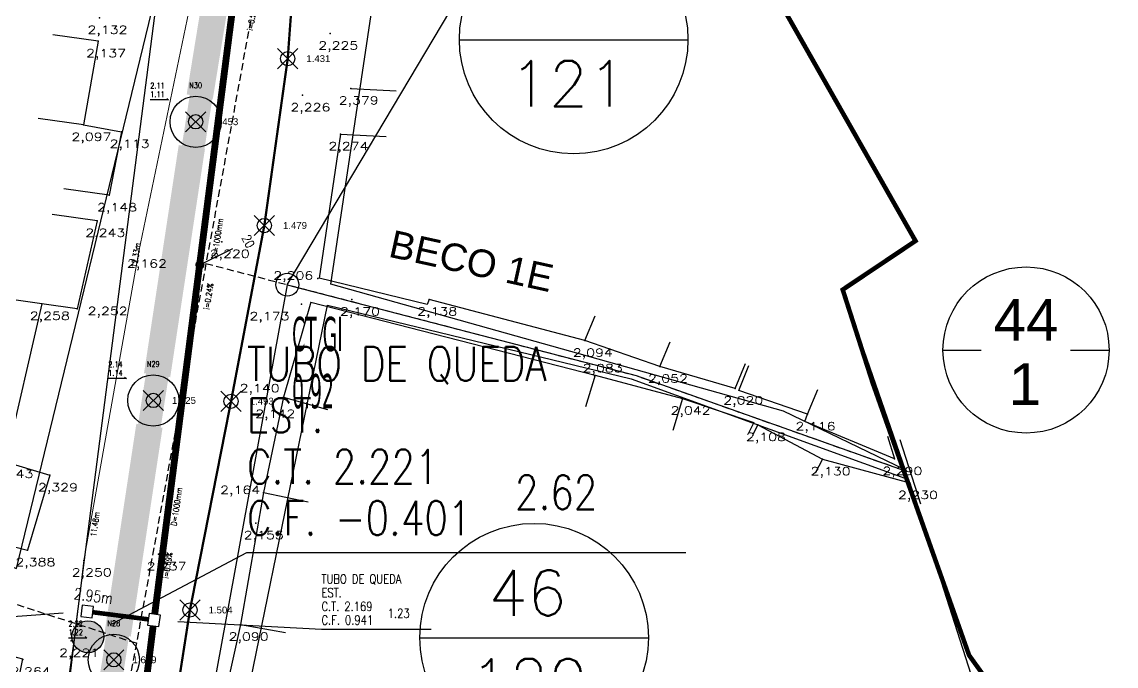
# Model space of a CAD drawing. Extents: x -160 to 364724, y -100 to 7353297.
# Drawn here: x 359276.63 to 359324.5, y 7352747.41 to 7352775.59 of the extents above; entities that cross this region are included whole.
import ezdxf
from ezdxf.enums import TextEntityAlignment as Align

# ---------------------------------------------------------------- set-up
doc = ezdxf.new("R2010")
doc.units = 0
doc.header["$LTSCALE"] = 5
for name, pattern in [('CENTER2', [1.125, 0.75, -0.125, 0.125, -0.125]), ('CONTINUO', [0]), ('DASHDOT2', [12.7, 6.35, -3.175, 0, -3.175]), ('HIDDEN2', [0.1875, 0.125, -0.0625])]:
    doc.linetypes.add(name, pattern=pattern)
for name, color, linetype in [('0-quadras', 6, 'Continuous'), ('COTAS', 1, 'Continuous'), ('Formato', 7, 'Continuous'), ('LIN - ADUTORA', 2, 'Continuous'), ('LIN - REDE EXISTENTE SECUNDÁRIA', 2, 'Continuous'), ('LT-COTAS', 7, 'CONTINUO'), ('ortofoto', 7, 'Continuous'), ('P_Eixo', 1, 'CENTER2'), ('PONTOS-AGUA_U', 7, 'Continuous'), ('PONTOS-CAIXAS', 7, 'Continuous'), ('PONTOS-CAIXAS_U', 1, 'Continuous'), ('PS_IND_COMPRIMENTO', 7, 'Continuous'), ('PS_IND_DIAMETRO', 7, 'Continuous'), ('PS_IND_INCLINACAO', 7, 'Continuous'), ('PS_PONTOS_IDENTIFICACAO_LIN', 7, 'Continuous'), ('PS_PONTOS_IDENTIFICACAO_TXT', 7, 'Continuous'), ('QUADRAS', 6, 'Continuous'), ('T-MARGEM', 7, 'Continuous'), ('TEXTO', 7, 'Continuous'), ('TUBO_DE_CONCRETO', 2, 'Continuous'), ('TUBO_PVC', 1, 'Continuous'), ('V-NODE', 1, 'Continuous'), ('V-NODE-TEXT', 11, 'Continuous'), ('ZZ-Carimbo Texto', 7, 'Continuous')]:
    doc.layers.add(name, color=color, linetype=linetype)
for name, color, linetype, lineweight in [('LIN - AF', 142, 'Continuous', 5), ('LT-ALINHAMENTO-PREDIAL', 4, 'DASHDOT2', 25), ('LT-BORDA', 1, 'Continuous', 9)]:
    doc.layers.add(name, color=color, linetype=linetype, lineweight=lineweight)
doc.styles.add('1_0250 R200', font='verdana.ttf', dxfattribs={"width": 0.4, "height": 0.4})
doc.styles.add('CARIMBO', font='arial.ttf', dxfattribs={"height": 2})
doc.styles.add('REG120', font='arial.ttf', dxfattribs={"height": 3})
doc.styles.add('ROMANS', font='ROMANS.shx', dxfattribs={"height": 2})
doc.styles.add('SABESP', font='ROMANS.shx', dxfattribs={"height": 2})
doc.styles.add('simplex', font='simplex.shx', dxfattribs={"width": 0.8})
doc.styles.get("Standard").update_dxf_attribs({"font": 'arial.ttf'})
picture_1 = doc.add_image_def('image1.tif', size_in_pixel=(14710, 13573))

# ---------------------------------------------------------------- blocks, each defined once
blk = doc.blocks.new('*U151')
at = {"color": 0, "linetype": 'ByBlock', "lineweight": -2, "transparency": 16777216}
for p, q in [((-0.707, -0.707), (0.707, 0.707)), ((-0.707, 0.707), (0.707, -0.707))]:
    blk.add_line(p, q, dxfattribs=at)
blk.add_circle((0, 0), 0.5, dxfattribs=at)
blk = doc.blocks.new('A$C16bf6896')
at = {"layer": 'V-NODE', "xscale": 0.625, "yscale": 0.625, "zscale": 0.625}
for p in [(-0.496, -55.241, 0.347), (-4.523, -58.002, 0.369), (-1.519, -62.542, 0.395), (-6.377, -70.194, 0.441), (-2.975, -70.229, 0.409), (-4.773, -79.362, 0.42), (-8.102, -81.54, 0.575)]:
    blk.add_blockref('*U151', p, dxfattribs=at)
at = {"layer": 'V-NODE-TEXT', "char_height": 0.3, "attachment_point": 4}
for s, insert in [('1.431', (0.321, -55.241, 0.347)), ('1.453', (-3.706, -58.002, 0.369)), ('1.479', (-0.702, -62.542, 0.395)), ('1.525', (-5.56, -70.194, 0.441)), ('1.493', (-2.158, -70.229, 0.409)), ('1.504', (-3.956, -79.362, 0.42)), ('1.659', (-7.285, -81.54, 0.575))]:
    blk.add_mtext(s, dxfattribs=dict(at, insert=insert))
blk = doc.blocks.new('*U283')
at = {"layer": 'T-MARGEM'}
blk.add_line((0, 0), (0, 0.2), dxfattribs=at)
at = {"layer": 'T-MARGEM', "const_width": 0.025, "flags": 128}
blk.add_lwpolyline([(-0.0125, 0, 1), (0.0125, 0, 1)], format="xyb", close=True, dxfattribs=at)
blk = doc.blocks.new('*U328', base_point=(359268.95, 7352735.476))
at = {"linetype": 'Continuous'}
blk.add_lwpolyline([(359268.7, 7352735.226), (359269.2, 7352735.226), (359269.2, 7352735.726), (359268.7, 7352735.726)], close=True, dxfattribs=at)
blk = doc.blocks.new('*U331', base_point=(359253.582, 7352727.572))
at = {"linetype": 'Continuous'}
blk.add_lwpolyline([(359253.332, 7352727.322), (359253.832, 7352727.322), (359253.832, 7352727.822), (359253.332, 7352727.822)], close=True, dxfattribs=at)
blk = doc.blocks.new('SIMB_PONTO')
at = {"color": 0}
blk.add_point((0, 0), dxfattribs=at)
for tag in ['COTA', 'PONTO', 'DESC']:
    blk.add_attdef(tag, (0, 0), '', height=1)
blk = doc.blocks.new('*U698', base_point=(550.6981, 290.3575))
blk.add_circle((550.6981, 290.3575), 0.14)
blk = doc.blocks.new('*U699', base_point=(550.6981, 290.3575))
blk.add_circle((550.6981, 290.3575), 0.14)
blk = doc.blocks.new('*U700', base_point=(550.6981, 290.3575))
blk.add_circle((550.6981, 290.3575), 0.14)
blk = doc.blocks.new('*U900', base_point=(550.6981, 290.3575))
blk.add_circle((550.6981, 290.3575), 0.14)
blk = doc.blocks.new('*U915', base_point=(9709.6062, 9361.7173))
at = {"const_width": 0.14, "flags": 128}
blk.add_lwpolyline([(9709.5362, 9361.7173, 1), (9709.6762, 9361.7173, 1)], format="xyb", close=True, dxfattribs=at)
blk.add_circle((9709.6062, 9361.7173), 0.14)

msp = doc.modelspace()

# ---------------------------------------------------------------- linework, layer by layer
at = {"layer": '0-quadras', "color": 6, "linetype": 'ByBlock', "const_width": 0.2, "flags": 128}
msp.add_lwpolyline([(359327.908, 7352728.973), (359326.182, 7352733.12), (359323.429, 7352740.423), (359318.068, 7352747.885), (359313.858, 7352759.777), (359312.54, 7352763.876), (359315.725, 7352766.008), (359308.877, 7352778.057), (359305.802, 7352783.327), (359308.475, 7352785.156), (359304.847, 7352792.857), (359303.676, 7352793.223), (359301.589, 7352799.261), (359306.092, 7352800.981), (359299.01, 7352819.415), (359307.422, 7352817.809), (359309.783, 7352815.403), (359316.16, 7352804.75), (359336.19, 7352765.63), (359350.038, 7352739.359)], dxfattribs=at)
at = {"layer": '0-quadras', "color": 5, "lineweight": 30, "ltscale": 0.3}
msp.add_lwpolyline([(359218.141, 7352776.721), (359222.784, 7352773.286), (359227.859, 7352779.323), (359235.693, 7352773.332), (359237.225, 7352775.978), (359255.21, 7352762.456), (359264.218, 7352758.975), (359263.614, 7352756.701), (359276.4, 7352751.68), (359282.795, 7352778.061)], dxfattribs=at)
at = {"layer": 'COTAS', "ltscale": 4}
for p, q in [((359295.77, 7352774.808), (359305.77, 7352774.808)), ((359294.038, 7352748.646), (359304.038, 7352748.646))]:
    msp.add_line(p, q, dxfattribs=at)
at = {"layer": 'COTAS'}
for centre in [(359300.77, 7352774.816), (359299.038, 7352748.653)]:
    msp.add_circle(centre, 5, dxfattribs=at)
at = {"layer": 'LIN - ADUTORA', "const_width": 1}
msp.add_lwpolyline([(359273.849, 7352525.805), (359273.754, 7352541.797), (359273.686, 7352555.56), (359273.743, 7352569.511), (359273.685, 7352582.571), (359273.752, 7352589.143), (359273.627, 7352596.582), (359273.554, 7352609.884), (359273.678, 7352626.758), (359273.945, 7352640.358), (359273.982, 7352653.361), (359274.45, 7352666.276), (359275.111, 7352677.876), (359275.839, 7352692.418), (359277.395, 7352723.77), (359278.621, 7352734.972), (359280.655, 7352747.683), (359282.38, 7352759.029), (359286.168, 7352783.089)], dxfattribs=at)
at = {"layer": 'LIN - AF', "const_width": 0.1, "flags": 128}
msp.add_lwpolyline([(359272.615, 7352609.888), (359272.47, 7352626.553), (359271.033, 7352655.364), (359271.081, 7352659.262), (359274.33, 7352660.368), (359276.233, 7352661.153), (359278.737, 7352662.15), (359278.608, 7352664.413), (359278.694, 7352670.056), (359279.126, 7352695.121), (359279.704, 7352705.878), (359280.809, 7352721.846), (359281.968, 7352734.952), (359282.574, 7352740.817), (359283.984, 7352749.861), (359285.782, 7352758.994), (359287.238, 7352766.681), (359288.261, 7352773.982), (359289.175, 7352786.45)], dxfattribs=at)
at = {"layer": 'LIN - REDE EXISTENTE SECUNDÁRIA'}
for p, q in [((359288.243, 7352764.094), (359305.657, 7352793.382)), ((359278.981, 7352749.008), (359284.175, 7352789.232)), ((359288.243, 7352764.094), (359283.04, 7352735.774)), ((359278.981, 7352749.008), (359273.913, 7352713.867, 2.195))]:
    msp.add_line(p, q, dxfattribs=at)
at = {"layer": 'LIN - REDE EXISTENTE SECUNDÁRIA', "elevation": 2.002}
msp.add_lwpolyline([(359288.243, 7352764.094), (359303.499, 7352760.118), (359315.267, 7352755.952)], dxfattribs=at)
at = {"layer": 'LIN - REDE EXISTENTE SECUNDÁRIA'}
msp.add_circle((359288.243, 7352764.094, 2.002), 0.5, dxfattribs=at)
at = {"layer": 'LT-ALINHAMENTO-PREDIAL', "color": 8, "flags": 128}
for points, elevation in [([(359299.862, 7352819.209), (359296.682, 7352819.118), (359295.145, 7352818.496), (359293.521, 7352816.712), (359292.82, 7352814.099), (359292.839, 7352811.885), (359292.295, 7352811.884), (359292.185, 7352804.935), (359291.75, 7352804.907), (359291.686, 7352797.466), (359292.145, 7352789.057), (359291.85, 7352783.393), (359291.318, 7352778.598), (359291.015, 7352772.682)], 1.568), ([(359279.964, 7352774.746), (359277.984, 7352775.025)], 2.137), ([(359279.964, 7352774.746), (359279.329, 7352771.089), (359280.996, 7352770.787), (359280.443, 7352768.005)], 2.137), ([(359291.015, 7352772.682), (359293.012, 7352772.58)], 1.568), ([(359279.329, 7352771.089), (359277.349, 7352771.368)], 2.097), ([(359290.57, 7352770.681), (359289.637, 7352764.381)], 1.568), ([(359290.57, 7352770.681), (359292.567, 7352770.579)], 1.568), ([(359280.443, 7352768.005), (359278.463, 7352768.284)], 2.137), ([(359226.082, 7352761.231), (359228.943, 7352767.87), (359233.684, 7352765.697), (359238.234, 7352763.698), (359239.068, 7352765.108), (359240.05, 7352766.886), (359248.087, 7352760.436), (359251.079, 7352759.595), (359254.371, 7352758.181), (359254.156, 7352757.597), (359257.345, 7352756.553), (359256.952, 7352755.243), (359262.772, 7352753.35), (359266.963, 7352750.943), (359269.794, 7352750.225), (359269.609, 7352749.56), (359269.942, 7352749.446), (359276.661, 7352747.733)], 2.007), ([(359279.93, 7352766.892), (359277.95, 7352767.171)], 2.243), ([(359279.93, 7352766.892), (359279.056, 7352763.039), (359277.502, 7352763.258), (359275.909, 7352756.345), (359277.861, 7352755.755), (359276.873, 7352752.482)], 2.243), ([(359307.84, 7352759.56), (359304.545, 7352760.516), (359301.257, 7352761.646), (359294.448, 7352763.45), (359294.359, 7352763.228), (359289.637, 7352764.381)], 2.29), ([(359277.502, 7352763.258), (359275.522, 7352763.537)], 2.243), ([(359289.268, 7352763.328), (359288.076, 7352759.17), (359287.204, 7352755.009), (359286.2, 7352749.226), (359284.347, 7352740.974), (359288.672, 7352740.087)], 1.568), ([(359289.268, 7352763.328), (359301.713, 7352760.143), (359305.534, 7352759.12), (359308.65, 7352758.07)], 2.231), ([(359301.257, 7352761.646), (359301.704, 7352762.728)], 2.094), ([(359304.545, 7352760.516), (359304.992, 7352761.598)], 2.052), ([(359307.84, 7352759.56), (359308.287, 7352760.642)], 2.02), ([(359307.99, 7352759.47), (359308.437, 7352760.552)], 2.05), ([(359301.713, 7352760.143), (359301.292, 7352758.744)], 2.045), ([(359314.8, 7352756.47), (359310.884, 7352758.115), (359310.998, 7352758.425), (359307.99, 7352759.47)], 2.29), ([(359310.998, 7352758.425), (359311.445, 7352759.507)], 2.116), ([(359288.076, 7352759.17), (359290.003, 7352758.635)], 1.568), ([(359305.534, 7352759.12), (359305.113, 7352757.721)], 2.042), ([(359305.534, 7352759.12), (359305.113, 7352757.721)], 2.042), ([(359308.65, 7352758.07), (359308.424, 7352757.599)], 2.23), ([(359308.832, 7352757.961), (359308.608, 7352757.541)], 2.108), ([(359308.832, 7352757.961), (359311.66, 7352756.46), (359315.48, 7352755.42)], 2.231), ([(359314.499, 7352757.473), (359314.8, 7352756.47)], 2.29), ([(359264.148, 7352757.276), (359274.994, 7352752.954), (359276.873, 7352752.482)], 1.958), ([(359315.955, 7352754.489), (359315.051, 7352757.305)], 2.238), ([(359311.66, 7352756.46), (359311.331, 7352755.844)], 2.13), ([(359287.204, 7352755.009), (359289.161, 7352754.599)], 1.568), ([(359315.48, 7352755.42), (359315.781, 7352754.417)], 2.23), ([(359286.2, 7352749.226), (359288.171, 7352748.884)], 1.568), ([(359276.661, 7352747.733), (359275.745, 7352743.056), (359277.546, 7352742.602), (359276.027, 7352737.529), (359274.23, 7352731.031), (359272.802, 7352717.601)], 2.264)]:
    msp.add_lwpolyline(points, dxfattribs=dict(at, elevation=elevation))
at = {"layer": 'LT-BORDA', "elevation": 1.964, "flags": 128}
msp.add_lwpolyline([(359285.357, 7352807.105), (359285.32, 7352800.475), (359285.02, 7352790.382), (359284.671, 7352779.556), (359281.754, 7352765.541), (359279.337, 7352752.034), (359277.007, 7352732.22), (359275.462, 7352722.544), (359274.896, 7352703.772), (359274.009, 7352691.625), (359274.002, 7352679.063), (359273.852, 7352678.144), (359272.259, 7352651.048), (359273.578, 7352624.485), (359274.354, 7352599.621), (359274.277, 7352581.926), (359273.89, 7352568.26), (359274.32, 7352510.876)], dxfattribs=at)
at = {"layer": 'P_Eixo', "color": 1, "linetype": 'HIDDEN2', "ltscale": 0.5, "flags": 128}
msp.add_lwpolyline([(359281.639, 7352748.405), (359269.847, 7352752.211), (359247.496, 7352764.366), (359227.534, 7352778.084), (359221.58, 7352771.471), (359216.178, 7352775.218), (359207.086, 7352764.298)], dxfattribs=at)
at = {"layer": 'PS_PONTOS_IDENTIFICACAO_LIN', "linetype": 'Continuous'}
for points in [[(359282.973, 7352772.236), (359283.047, 7352772.176), (359282.247, 7352772.176)], [(359281.125, 7352760.052), (359281.209, 7352759.984), (359280.409, 7352759.984)], [(359280.58, 7352749.258), (359286.474, 7352752.382), (359305.674, 7352752.382)], [(359278.431, 7352749.721), (359274.834, 7352749.458), (359270.034, 7352749.458)], [(359283.458, 7352749.365), (359289.736, 7352749.02), (359294.536, 7352749.02)], [(359279.394, 7352748.698), (359279.468, 7352748.638), (359278.668, 7352748.638)]]:
    msp.add_lwpolyline(points, dxfattribs=at)
at = {"layer": 'QUADRAS', "ltscale": 4}
msp.add_line((359316.927, 7352761.232), (359324.193, 7352761.232), dxfattribs=at)
at = {"layer": 'QUADRAS'}
msp.add_circle((359320.56, 7352761.236), 3.633, dxfattribs=at)
at = {"layer": 'TUBO_DE_CONCRETO', "const_width": 1.16}
for points in [[(359284.414, 7352772.326), (359285.988, 7352781.984)], [(359282.548, 7352760.135), (359284.066, 7352770.115)], [(359280.823, 7352748.789), (359282.212, 7352757.923)]]:
    msp.add_lwpolyline(points, dxfattribs=at)
at = {"layer": 'TUBO_PVC'}
for points, const_width in [([(359287.014, 7352785.234), (359282.441, 7352749.671)], 0.3), ([(359279.731, 7352749.766), (359282.161, 7352749.454)], 0.2), ([(359280.757, 7352736.321), (359282.377, 7352749.175)], 0.3)]:
    msp.add_lwpolyline(points, dxfattribs=dict(at, const_width=const_width))

# ---------------------------------------------------------------- block references
at = {"layer": 'LT-COTAS'}
ref = msp.add_blockref('SIMB_PONTO', (359280.027, 7352775.769, 2.132), dxfattribs=at)
ref.add_attrib('COTA', '2,132', dxfattribs={"layer": '0', "color": 8, "height": 0.35, "style": 'simplex', "width": 1.3125, "flags": 8}).set_placement((359279.502, 7352775.069), (359281.252, 7352775.069), align=Align.FIT)
ref = msp.add_blockref('SIMB_PONTO', (359290.121, 7352775.081, 2.225), dxfattribs=at)
ref.add_attrib('COTA', '2,225', dxfattribs={"layer": '0', "color": 8, "height": 0.35, "style": 'simplex', "width": 1.25, "flags": 8}).set_placement((359289.596, 7352774.381), (359291.346, 7352774.381), align=Align.FIT)
for p in [(359290.121, 7352775.081, 2.225), (359279.964, 7352774.746, 2.137), (359288.901, 7352772.379, 2.226), (359288.901, 7352772.379, 2.226), (359291.015, 7352772.682, 2.379), (359279.329, 7352771.089, 2.097), (359280.996, 7352770.787, 2.113), (359290.57, 7352770.681, 2.274), (359280.443, 7352768.005, 2.148), (359279.93, 7352766.892, 2.243), (359281.754, 7352765.541, 2.162), (359285.372, 7352765.973, 2.22), (359289.581, 7352764.361, 2.206), (359277.502, 7352763.258, 2.258), (359288.862, 7352763.244, 2.173), (359291.07, 7352763.447, 2.17), (359291.07, 7352763.447, 2.17), (359279.056, 7352763.039, 2.252), (359301.257, 7352761.646, 2.094), (359301.257, 7352761.646, 2.094), (359304.545, 7352760.516, 2.052), (359304.545, 7352760.516, 2.052), (359301.689, 7352760.109, 2.083), (359301.689, 7352760.109, 2.083), (359307.84, 7352759.56, 2.02), (359307.84, 7352759.56, 2.02), (359287.368, 7352758.973, 2.142), (359288.076, 7352759.17, 2.14), (359305.534, 7352759.12, 2.042), (359305.534, 7352759.12, 2.042), (359310.998, 7352758.425, 2.116), (359310.998, 7352758.425, 2.116), (359308.832, 7352757.961, 2.108), (359308.832, 7352757.961, 2.108), (359311.66, 7352756.46, 2.13), (359311.66, 7352756.46, 2.13), (359314.8, 7352756.47, 2.29), (359314.8, 7352756.47, 2.29), (359277.861, 7352755.755, 2.329), (359287.204, 7352755.009, 2.164), (359315.48, 7352755.42, 2.23), (359315.48, 7352755.42, 2.23), (359286.863, 7352753.666, 2.153), (359276.873, 7352752.482, 2.388), (359276.873, 7352752.482, 2.388), (359282.612, 7352752.302, 2.237), (359279.337, 7352752.034, 2.25), (359286.2, 7352749.226, 2.09), (359278.787, 7352748.519, 2.221), (359278.787, 7352748.519, 2.221), (359276.67, 7352747.699, 2.264)]:
    msp.add_blockref('SIMB_PONTO', p, dxfattribs=at)
ref = msp.add_blockref('SIMB_PONTO', (359279.964, 7352774.746, 2.137), dxfattribs=at)
ref.add_attrib('COTA', '2,137', dxfattribs={"layer": '0', "color": 8, "height": 0.35, "style": 'simplex', "width": 1.3125, "flags": 8}).set_placement((359279.439, 7352774.046), (359281.189, 7352774.046), align=Align.FIT)
ref = msp.add_blockref('SIMB_PONTO', (359288.901, 7352772.379, 2.226), dxfattribs=at)
ref.add_attrib('COTA', '2,226', dxfattribs={"layer": '0', "color": 8, "height": 0.35, "style": 'simplex', "width": 1.26506, "flags": 8}).set_placement((359288.376, 7352771.679), (359290.126, 7352771.679), align=Align.FIT)
ref = msp.add_blockref('SIMB_PONTO', (359288.901, 7352772.379, 2.226), dxfattribs=at)
ref.add_attrib('COTA', '2,226', dxfattribs={"layer": '0', "color": 8, "height": 0.35, "style": 'simplex', "width": 1.26506, "flags": 8}).set_placement((359288.376, 7352771.679), (359290.126, 7352771.679), align=Align.FIT)
at = {"layer": 'LT-COTAS', "color": 3}
ref = msp.add_blockref('SIMB_PONTO', (359288.901, 7352772.379, 2.226), dxfattribs=at)
ref.add_attrib('COTA', '2,226', dxfattribs={"layer": '0', "color": 8, "height": 0.35, "style": 'simplex', "width": 1.26506, "flags": 8}).set_placement((359288.376, 7352771.679), (359290.126, 7352771.679), align=Align.FIT)
msp.add_blockref('SIMB_PONTO', (359288.901, 7352772.379, 2.226), dxfattribs=at)
at = {"layer": 'LT-COTAS'}
ref = msp.add_blockref('SIMB_PONTO', (359291.015, 7352772.682, 2.379), dxfattribs=at)
ref.add_attrib('COTA', '2,379', dxfattribs={"layer": '0', "color": 8, "height": 0.35, "style": 'simplex', "width": 1.26506, "flags": 8}).set_placement((359290.49, 7352771.982), (359292.24, 7352771.982), align=Align.FIT)
ref = msp.add_blockref('SIMB_PONTO', (359279.329, 7352771.089, 2.097), dxfattribs=at)
ref.add_attrib('COTA', '2,097', dxfattribs={"layer": '0', "color": 8, "height": 0.35, "style": 'simplex', "width": 1.25, "flags": 8}).set_placement((359278.804, 7352770.389), (359280.554, 7352770.389), align=Align.FIT)
ref = msp.add_blockref('SIMB_PONTO', (359280.996, 7352770.787, 2.113), dxfattribs=at)
ref.add_attrib('COTA', '2,113', dxfattribs={"layer": '0', "color": 8, "height": 0.35, "style": 'simplex', "width": 1.381579, "flags": 8}).set_placement((359280.471, 7352770.087), (359282.221, 7352770.087), align=Align.FIT)
ref = msp.add_blockref('SIMB_PONTO', (359290.57, 7352770.681, 2.274), dxfattribs=at)
ref.add_attrib('COTA', '2,274', dxfattribs={"layer": '0', "color": 8, "height": 0.35, "style": 'simplex', "width": 1.235294, "flags": 8}).set_placement((359290.045, 7352769.981), (359291.795, 7352769.981), align=Align.FIT)
ref = msp.add_blockref('SIMB_PONTO', (359280.443, 7352768.005, 2.148), dxfattribs=at)
ref.add_attrib('COTA', '2,148', dxfattribs={"layer": '0', "color": 8, "height": 0.35, "style": 'simplex', "width": 1.3125, "flags": 8}).set_placement((359279.918, 7352767.305), (359281.668, 7352767.305), align=Align.FIT)
ref = msp.add_blockref('SIMB_PONTO', (359279.93, 7352766.892, 2.243), dxfattribs=at)
ref.add_attrib('COTA', '2,243', dxfattribs={"layer": '0', "color": 8, "height": 0.35, "style": 'simplex', "width": 1.25, "flags": 8}).set_placement((359279.405, 7352766.192), (359281.155, 7352766.192), align=Align.FIT)
ref = msp.add_blockref('SIMB_PONTO', (359281.754, 7352765.541, 2.162), dxfattribs=at)
ref.add_attrib('COTA', '2,162', dxfattribs={"layer": '0', "color": 8, "height": 0.35, "style": 'simplex', "width": 1.3125, "flags": 8}).set_placement((359281.229, 7352764.841), (359282.979, 7352764.841), align=Align.FIT)
ref = msp.add_blockref('SIMB_PONTO', (359285.372, 7352765.973, 2.22), dxfattribs=at)
ref.add_attrib('COTA', '2,220', dxfattribs={"layer": '0', "color": 8, "height": 0.35, "style": 'simplex', "width": 1.25, "flags": 8}).set_placement((359284.847, 7352765.273), (359286.597, 7352765.273), align=Align.FIT)
ref = msp.add_blockref('SIMB_PONTO', (359289.581, 7352764.361, 2.206), dxfattribs=at)
ref.add_attrib('COTA', '2,206', dxfattribs={"layer": '0', "color": 8, "height": 0.35, "style": 'simplex', "width": 1.26506, "flags": 8}).set_placement((359287.628, 7352764.322), (359289.378, 7352764.322), align=Align.FIT)
ref = msp.add_blockref('SIMB_PONTO', (359277.502, 7352763.258, 2.258), dxfattribs=at)
ref.add_attrib('COTA', '2,258', dxfattribs={"layer": '0', "color": 8, "height": 0.35, "style": 'simplex', "width": 1.25, "flags": 8}).set_placement((359276.977, 7352762.558), (359278.727, 7352762.558), align=Align.FIT)
ref = msp.add_blockref('SIMB_PONTO', (359279.056, 7352763.039, 2.252), dxfattribs=at)
ref.add_attrib('COTA', '2,252', dxfattribs={"layer": '0', "color": 8, "height": 0.35, "style": 'simplex', "width": 1.25, "flags": 8}).set_placement((359279.508, 7352762.769, 1.964), (359281.258, 7352762.769, 1.964), align=Align.FIT)
ref = msp.add_blockref('SIMB_PONTO', (359288.862, 7352763.244, 2.173), dxfattribs=at)
ref.add_attrib('COTA', '2,173', dxfattribs={"layer": '0', "color": 8, "height": 0.35, "style": 'simplex', "width": 1.3125, "flags": 8}).set_placement((359286.587, 7352762.544), (359288.337, 7352762.544), align=Align.FIT)
ref = msp.add_blockref('SIMB_PONTO', (359301.257, 7352761.646, 2.094), dxfattribs=at)
ref.add_attrib('COTA', '2,094', dxfattribs={"layer": '0', "color": 8, "height": 0.35, "style": 'simplex', "width": 1.235294, "flags": 8}).set_placement((359300.732, 7352760.946), (359302.482, 7352760.946), align=Align.FIT)
ref = msp.add_blockref('SIMB_PONTO', (359301.257, 7352761.646, 2.094), dxfattribs=at)
ref.add_attrib('COTA', '2,094', dxfattribs={"layer": '0', "color": 8, "height": 0.35, "style": 'simplex', "width": 1.235294, "flags": 8}).set_placement((359300.732, 7352760.946), (359302.482, 7352760.946), align=Align.FIT)
ref = msp.add_blockref('SIMB_PONTO', (359301.689, 7352760.109, 2.083), dxfattribs=at)
ref.add_attrib('COTA', '2,083', dxfattribs={"layer": '0', "color": 8, "height": 0.35, "style": 'simplex', "width": 1.25, "flags": 8}).set_placement((359301.164, 7352760.272), (359302.914, 7352760.272), align=Align.FIT)
ref = msp.add_blockref('SIMB_PONTO', (359301.689, 7352760.109, 2.083), dxfattribs=at)
ref.add_attrib('COTA', '2,083', dxfattribs={"layer": '0', "color": 8, "height": 0.35, "style": 'simplex', "width": 1.25, "flags": 8}).set_placement((359301.164, 7352760.272), (359302.914, 7352760.272), align=Align.FIT)
ref = msp.add_blockref('SIMB_PONTO', (359304.545, 7352760.516, 2.052), dxfattribs=at)
ref.add_attrib('COTA', '2,052', dxfattribs={"layer": '0', "color": 8, "height": 0.35, "style": 'simplex', "width": 1.25, "flags": 8}).set_placement((359304.02, 7352759.816), (359305.77, 7352759.816), align=Align.FIT)
ref = msp.add_blockref('SIMB_PONTO', (359304.545, 7352760.516, 2.052), dxfattribs=at)
ref.add_attrib('COTA', '2,052', dxfattribs={"layer": '0', "color": 8, "height": 0.35, "style": 'simplex', "width": 1.25, "flags": 8}).set_placement((359304.02, 7352759.816), (359305.77, 7352759.816), align=Align.FIT)
ref = msp.add_blockref('SIMB_PONTO', (359288.076, 7352759.17, 2.14), dxfattribs=at)
ref.add_attrib('COTA', '2,140', dxfattribs={"layer": '0', "color": 8, "height": 0.35, "style": 'simplex', "width": 1.3125, "flags": 8}).set_placement((359286.158, 7352759.39), (359287.908, 7352759.39), align=Align.FIT)
ref = msp.add_blockref('SIMB_PONTO', (359307.84, 7352759.56, 2.02), dxfattribs=at)
ref.add_attrib('COTA', '2,020', dxfattribs={"layer": '0', "color": 8, "height": 0.35, "style": 'simplex', "width": 1.25, "flags": 8}).set_placement((359307.315, 7352758.86), (359309.065, 7352758.86), align=Align.FIT)
ref = msp.add_blockref('SIMB_PONTO', (359307.84, 7352759.56, 2.02), dxfattribs=at)
ref.add_attrib('COTA', '2,020', dxfattribs={"layer": '0', "color": 8, "height": 0.35, "style": 'simplex', "width": 1.25, "flags": 8}).set_placement((359307.315, 7352758.86), (359309.065, 7352758.86), align=Align.FIT)
ref = msp.add_blockref('SIMB_PONTO', (359287.368, 7352758.973, 2.142), dxfattribs=at)
ref.add_attrib('COTA', '2,142', dxfattribs={"layer": '0', "color": 8, "height": 0.35, "style": 'simplex', "width": 1.3125, "flags": 8}).set_placement((359286.843, 7352758.273), (359288.593, 7352758.273), align=Align.FIT)
ref = msp.add_blockref('SIMB_PONTO', (359305.534, 7352759.12, 2.042), dxfattribs=at)
ref.add_attrib('COTA', '2,042', dxfattribs={"layer": '0', "color": 8, "height": 0.35, "style": 'simplex', "width": 1.25, "flags": 8}).set_placement((359305.009, 7352758.42), (359306.759, 7352758.42), align=Align.FIT)
ref = msp.add_blockref('SIMB_PONTO', (359305.534, 7352759.12, 2.042), dxfattribs=at)
ref.add_attrib('COTA', '2,042', dxfattribs={"layer": '0', "color": 8, "height": 0.35, "style": 'simplex', "width": 1.25, "flags": 8}).set_placement((359305.009, 7352758.42), (359306.759, 7352758.42), align=Align.FIT)
ref = msp.add_blockref('SIMB_PONTO', (359310.998, 7352758.425, 2.116), dxfattribs=at)
ref.add_attrib('COTA', '2,116', dxfattribs={"layer": '0', "color": 8, "height": 0.35, "style": 'simplex', "width": 1.4, "flags": 8}).set_placement((359310.473, 7352757.725), (359312.223, 7352757.725), align=Align.FIT)
ref = msp.add_blockref('SIMB_PONTO', (359310.998, 7352758.425, 2.116), dxfattribs=at)
ref.add_attrib('COTA', '2,116', dxfattribs={"layer": '0', "color": 8, "height": 0.35, "style": 'simplex', "width": 1.4, "flags": 8}).set_placement((359310.473, 7352757.725), (359312.223, 7352757.725), align=Align.FIT)
ref = msp.add_blockref('SIMB_PONTO', (359308.832, 7352757.961, 2.108), dxfattribs=at)
ref.add_attrib('COTA', '2,108', dxfattribs={"layer": '0', "color": 8, "height": 0.35, "style": 'simplex', "width": 1.3125, "flags": 8}).set_placement((359308.307, 7352757.261), (359310.057, 7352757.261), align=Align.FIT)
ref = msp.add_blockref('SIMB_PONTO', (359308.832, 7352757.961, 2.108), dxfattribs=at)
ref.add_attrib('COTA', '2,108', dxfattribs={"layer": '0', "color": 8, "height": 0.35, "style": 'simplex', "width": 1.3125, "flags": 8}).set_placement((359308.307, 7352757.261), (359310.057, 7352757.261), align=Align.FIT)
ref = msp.add_blockref('SIMB_PONTO', (359311.66, 7352756.46, 2.13), dxfattribs=at)
ref.add_attrib('COTA', '2,130', dxfattribs={"layer": '0', "color": 8, "height": 0.35, "style": 'simplex', "width": 1.3125, "flags": 8}).set_placement((359311.135, 7352755.76), (359312.885, 7352755.76), align=Align.FIT)
ref = msp.add_blockref('SIMB_PONTO', (359311.66, 7352756.46, 2.13), dxfattribs=at)
ref.add_attrib('COTA', '2,130', dxfattribs={"layer": '0', "color": 8, "height": 0.35, "style": 'simplex', "width": 1.3125, "flags": 8}).set_placement((359311.135, 7352755.76), (359312.885, 7352755.76), align=Align.FIT)
ref = msp.add_blockref('SIMB_PONTO', (359314.8, 7352756.47, 2.29), dxfattribs=at)
ref.add_attrib('COTA', '2,290', dxfattribs={"layer": '0', "color": 8, "height": 0.35, "style": 'simplex', "width": 1.25, "flags": 8}).set_placement((359314.275, 7352755.77), (359316.025, 7352755.77), align=Align.FIT)
ref = msp.add_blockref('SIMB_PONTO', (359314.8, 7352756.47, 2.29), dxfattribs=at)
ref.add_attrib('COTA', '2,290', dxfattribs={"layer": '0', "color": 8, "height": 0.35, "style": 'simplex', "width": 1.25, "flags": 8}).set_placement((359314.275, 7352755.77), (359316.025, 7352755.77), align=Align.FIT)
ref = msp.add_blockref('SIMB_PONTO', (359275.909, 7352756.345, 2.443), dxfattribs=at)
ref.add_attrib('COTA', '2,443', dxfattribs={"layer": '0', "color": 8, "height": 0.35, "style": 'simplex', "width": 1.25, "flags": 8}).set_placement((359275.384, 7352755.645), (359277.134, 7352755.645), align=Align.FIT)
ref = msp.add_blockref('SIMB_PONTO', (359277.861, 7352755.755, 2.329), dxfattribs=at)
ref.add_attrib('COTA', '2,329', dxfattribs={"layer": '0', "color": 8, "height": 0.35, "style": 'simplex', "width": 1.26506, "flags": 8}).set_placement((359277.336, 7352755.055), (359279.086, 7352755.055), align=Align.FIT)
ref = msp.add_blockref('SIMB_PONTO', (359287.204, 7352755.009, 2.164), dxfattribs=at)
ref.add_attrib('COTA', '2,164', dxfattribs={"layer": '0', "color": 8, "height": 0.35, "style": 'simplex', "width": 1.296296, "flags": 8}).set_placement((359285.305, 7352754.94), (359287.055, 7352754.94), align=Align.FIT)
ref = msp.add_blockref('SIMB_PONTO', (359315.48, 7352755.42, 2.23), dxfattribs=at)
ref.add_attrib('COTA', '2,230', dxfattribs={"layer": '0', "color": 8, "height": 0.35, "style": 'simplex', "width": 1.25, "flags": 8}).set_placement((359314.955, 7352754.72), (359316.705, 7352754.72), align=Align.FIT)
ref = msp.add_blockref('SIMB_PONTO', (359315.48, 7352755.42, 2.23), dxfattribs=at)
ref.add_attrib('COTA', '2,230', dxfattribs={"layer": '0', "color": 8, "height": 0.35, "style": 'simplex', "width": 1.25, "flags": 8}).set_placement((359314.955, 7352754.72), (359316.705, 7352754.72), align=Align.FIT)
ref = msp.add_blockref('SIMB_PONTO', (359286.863, 7352753.666, 2.153), dxfattribs=at)
ref.add_attrib('COTA', '2,153', dxfattribs={"layer": '0', "color": 8, "height": 0.35, "style": 'simplex', "width": 1.3125, "flags": 8}).set_placement((359286.338, 7352752.966), (359288.088, 7352752.966), align=Align.FIT)
ref = msp.add_blockref('SIMB_PONTO', (359276.873, 7352752.482, 2.388), dxfattribs=at)
ref.add_attrib('COTA', '2,388', dxfattribs={"layer": '0', "color": 8, "height": 0.35, "style": 'simplex', "width": 1.25, "flags": 8}).set_placement((359276.348, 7352751.782), (359278.098, 7352751.782), align=Align.FIT)
ref = msp.add_blockref('SIMB_PONTO', (359276.873, 7352752.482, 2.388), dxfattribs=at)
ref.add_attrib('COTA', '2,388', dxfattribs={"layer": '0', "color": 8, "height": 0.35, "style": 'simplex', "width": 1.25, "flags": 8}).set_placement((359276.348, 7352751.782), (359278.098, 7352751.782), align=Align.FIT)
ref = msp.add_blockref('SIMB_PONTO', (359282.612, 7352752.302, 2.237), dxfattribs=at)
ref.add_attrib('COTA', '2,237', dxfattribs={"layer": '0', "color": 8, "height": 0.35, "style": 'simplex', "width": 1.25, "flags": 8}).set_placement((359282.087, 7352751.602), (359283.837, 7352751.602), align=Align.FIT)
ref = msp.add_blockref('SIMB_PONTO', (359279.337, 7352752.034, 2.25), dxfattribs=at)
ref.add_attrib('COTA', '2,250', dxfattribs={"layer": '0', "color": 8, "height": 0.35, "style": 'simplex', "width": 1.25, "flags": 8}).set_placement((359278.812, 7352751.334), (359280.562, 7352751.334), align=Align.FIT)
ref = msp.add_blockref('SIMB_PONTO', (359286.2, 7352749.226, 2.09), dxfattribs=at)
ref.add_attrib('COTA', '2,090', dxfattribs={"layer": '0', "color": 8, "height": 0.35, "style": 'simplex', "width": 1.25, "flags": 8}).set_placement((359285.675, 7352748.526), (359287.425, 7352748.526), align=Align.FIT)
ref = msp.add_blockref('SIMB_PONTO', (359278.787, 7352748.519, 2.221), dxfattribs=at)
ref.add_attrib('COTA', '2,221', dxfattribs={"layer": '0', "color": 8, "height": 0.35, "style": 'simplex', "width": 1.4, "flags": 8}).set_placement((359278.262, 7352747.819), (359280.012, 7352747.819), align=Align.FIT)
ref = msp.add_blockref('SIMB_PONTO', (359278.787, 7352748.519, 2.221), dxfattribs=at)
ref.add_attrib('COTA', '2,221', dxfattribs={"layer": '0', "color": 8, "height": 0.35, "style": 'simplex', "width": 1.4, "flags": 8}).set_placement((359278.262, 7352747.819), (359280.012, 7352747.819), align=Align.FIT)
ref = msp.add_blockref('SIMB_PONTO', (359276.67, 7352747.699, 2.264), dxfattribs=at)
ref.add_attrib('COTA', '2,264', dxfattribs={"layer": '0', "color": 8, "height": 0.35, "style": 'simplex', "width": 1.235294, "flags": 8}).set_placement((359276.145, 7352746.999), (359277.895, 7352746.999), align=Align.FIT)
at = {"layer": 'PONTOS-AGUA_U'}
for name, p, xscale, yscale, zscale in [('*U700', (359284.234, 7352771.221), 8, 8, 8), ('*U699', (359282.38, 7352759.029), 8, 8, 8), ('*U900', (359279.52, 7352748.696), 5, 5, 5), ('*U698', (359280.655, 7352747.683), 8, 8, 8)]:
    msp.add_blockref(name, p, dxfattribs=dict(at, xscale=xscale, yscale=yscale, zscale=zscale))
at = {"layer": 'PONTOS-CAIXAS'}
for name, p, rotation in [('*U328', (359279.483, 7352749.798), 353.0031147929969), ('*U331', (359282.409, 7352749.423), 172.6892302949187)]:
    msp.add_blockref(name, p, dxfattribs=dict(at, rotation=rotation))
at = {"layer": 'PONTOS-CAIXAS_U', "xscale": 7.999999999999999, "yscale": 7.999999999999999, "zscale": 7.999999999999999, "rotation": 296.3702818064322}
msp.add_blockref('*U283', (359284.421, 7352764.965), dxfattribs=at)
at = {"layer": 'PONTOS-CAIXAS_U', "xscale": 5, "yscale": 5, "zscale": 5}
msp.add_blockref('*U915', (359279.52, 7352748.696), dxfattribs=at)
at = {"layer": 'V-NODE-TEXT'}
msp.add_blockref('A$C16bf6896', (359288.757, 7352829.223, 1.084), dxfattribs=at)

# ---------------------------------------------------------------- texts
at = {"layer": 'LIN - REDE EXISTENTE SECUNDÁRIA', "insert": (359288.451, 7352762.689, -1.315), "char_height": 1.5, "width": 2.69755, "attachment_point": 1, "style": '1_0250 R200'}
msp.add_mtext('CT GI^J0.92', dxfattribs=at)
at = {"layer": 'PS_IND_COMPRIMENTO', "style": 'ROMANS', "width": 0.8}
for s, height, rotation, p in [('12.33m', 0.25, 81.3534, (359281.621, 7352765.381)), ('11.48m', 0.25, 81.3552, (359279.832, 7352753.612)), ('2.95m', 0.5, 352.6892, (359279.762, 7352750.477))]:
    msp.add_text(s, height=height, rotation=rotation, dxfattribs=at).set_placement(p, align=Align.MIDDLE_CENTER)
at = {"layer": 'PS_IND_DIAMETRO', "style": 'ROMANS', "width": 0.8}
for rotation, p in [(81.3534, (359285.188, 7352766.154)), (81.3552, (359283.399, 7352754.385))]:
    msp.add_text('D=1000mm', height=0.25, rotation=rotation, dxfattribs=at).set_placement(p, align=Align.MIDDLE_CENTER)
at = {"layer": 'PS_IND_INCLINACAO', "style": 'ROMANS', "width": 0.8}
for s, rotation, p in [('i=0.2%', 80.7445, (359286.691, 7352775.696)), ('i=0.24%', 81.3534, (359284.797, 7352763.583)), ('i=0.69%', 81.3552, (359283.008, 7352751.814))]:
    msp.add_text(s, height=0.25, rotation=rotation, dxfattribs=at).set_placement(p, align=Align.MIDDLE_CENTER)
at = {"layer": 'PS_PONTOS_IDENTIFICACAO_TXT', "style": 'ROMANS', "width": 0.8}
for s, height, p in [('2.11', 0.25, (359282.247, 7352772.676)), ('1.11', 0.25, (359282.247, 7352772.301)), ('TUBO DE QUEDA', 1.5, (359286.474, 7352759.882)), ('2.14', 0.25, (359280.409, 7352760.484)), ('1.14', 0.25, (359280.409, 7352760.109)), ('EST. ', 1.5, (359286.474, 7352757.632)), ('C.T. 2.221', 1.5, (359286.474, 7352755.382)), ('2.62', 1.5, (359298.202, 7352754.257)), ('C.F. -0.401', 1.5, (359286.474, 7352753.132)), ('TUBO DE QUEDA', 0.4, (359289.736, 7352751.02)), ('EST. ', 0.4, (359289.736, 7352750.42)), ('C.T. 2.169', 0.4, (359289.736, 7352749.82)), ('1.23', 0.4, (359292.635, 7352749.52)), ('2.22', 0.25, (359278.668, 7352749.138)), ('C.F. 0.941', 0.4, (359289.736, 7352749.22)), ('1.22', 0.25, (359278.668, 7352748.763))]:
    msp.add_text(s, height=height, dxfattribs=at).set_placement(p)
for s, p in [('N30', (359284.234, 7352772.691)), ('N29', (359282.38, 7352760.499)), ('N28', (359280.655, 7352749.153))]:
    msp.add_text(s, height=0.25, dxfattribs=at).set_placement(p, align=Align.CENTER)
msp.add_text('20', height=0.4, rotation=296.3703, dxfattribs=at).set_placement((359286.356, 7352765.899), align=Align.CENTER)
at = {"layer": 'TEXTO', "style": 'SABESP'}
for s, p in [('121', (359300.539, 7352771.887)), ('46', (359298.748, 7352749.612)), ('120', (359298.807, 7352745.725))]:
    msp.add_text(s, height=2, dxfattribs=at).set_placement(p, align=Align.CENTER)

# ---------------------------------------------------------------- next in the draw order: wipeouts: each hides what was drawn before it
msp.add_wipeout([(359318.606, 7352760.97), (359322.498, 7352760.97), (359322.498, 7352764.113), (359318.606, 7352764.113)]).dxf.layer = 'Formato'
at = {"linetype": 'Continuous', "ltscale": 4}
msp.add_wipeout([(359292.235, 7352764.961), (359299.945, 7352763.262), (359300.393, 7352765.295), (359292.683, 7352766.994)], dxfattribs=at).dxf.layer = 'ZZ-Carimbo Texto'

# ---------------------------------------------------------------- next in the draw order: wipeouts: each hides what was drawn before it
msp.add_wipeout([(359319.441, 7352758.194), (359321.391, 7352758.194), (359321.391, 7352761.306), (359319.441, 7352761.306)]).dxf.layer = 'Formato'
msp.add_wipeout([(359292.235, 7352764.961), (359299.945, 7352763.262), (359300.393, 7352765.295), (359292.683, 7352766.994)], dxfattribs=at).dxf.layer = 'ZZ-Carimbo Texto'

# ---------------------------------------------------------------- next in the draw order: linework, layer by layer
at = {"layer": '0-quadras', "color": 5, "lineweight": 30, "ltscale": 0.3}
for points in [[(359309.945, 7352758.555), (359290.149, 7352764.111), (359292.04, 7352776.81), (359293.63, 7352814.91), (359294.222, 7352817.476), (359296.705, 7352818.987), (359299.208, 7352818.901), (359306.092, 7352800.981), (359301.589, 7352799.261), (359303.676, 7352793.223), (359304.847, 7352792.857), (359308.475, 7352785.156), (359305.802, 7352783.327), (359315.725, 7352766.008), (359312.54, 7352763.876), (359315.267, 7352755.988)], [(359318.268, 7352746.693), (359313.581, 7352743.18), (359308.184, 7352740.868), (359299.052, 7352732.744), (359288.695, 7352737.245), (359285.14, 7352739.49), (359289.997, 7352763.191), (359303.289, 7352759.978), (359315.412, 7352755.568)]]:
    msp.add_lwpolyline(points, close=True, dxfattribs=at)
at = {"layer": 'P_Eixo', "color": 1, "linetype": 'HIDDEN2', "ltscale": 0.5, "flags": 128}
for points in [[(359290.602, 7352823.732), (359287.134, 7352778.385), (359278.894, 7352733.428), (359276.926, 7352692.908), (359276.424, 7352643.555), (359275.887, 7352589.752), (359277.551, 7352545.469), (359276.867, 7352505.597), (359277.842, 7352457.728), (359277.647, 7352423.209), (359277.161, 7352411.589), (359279.5, 7352389.378), (359286.267, 7352368.996), (359296.599, 7352348.041)], [(359284.684, 7352765.022), (359303.499, 7352760.118), (359315.267, 7352755.952)]]:
    msp.add_lwpolyline(points, dxfattribs=at)

# ---------------------------------------------------------------- next in the draw order: block references
at = {"layer": 'LT-COTAS'}
ref = msp.add_blockref('SIMB_PONTO', (359291.07, 7352763.447, 2.17), dxfattribs=at)
ref.add_attrib('COTA', '2,170', dxfattribs={"layer": '0', "color": 8, "height": 0.35, "style": 'simplex', "width": 1.3125, "flags": 8}).set_placement((359290.545, 7352762.747), (359292.295, 7352762.747), align=Align.FIT)
ref = msp.add_blockref('SIMB_PONTO', (359291.07, 7352763.447, 2.17), dxfattribs=at)
ref.add_attrib('COTA', '2,170', dxfattribs={"layer": '0', "color": 8, "height": 0.35, "style": 'simplex', "width": 1.3125, "flags": 8}).set_placement((359290.545, 7352762.747), (359292.295, 7352762.747), align=Align.FIT)
ref = msp.add_blockref('SIMB_PONTO', (359294.448, 7352763.45, 2.138), dxfattribs=at)
ref.add_attrib('COTA', '2,138', dxfattribs={"layer": '0', "color": 8, "height": 0.35, "style": 'simplex', "width": 1.3125, "flags": 8}).set_placement((359293.923, 7352762.75), (359295.673, 7352762.75), align=Align.FIT)
ref = msp.add_blockref('SIMB_PONTO', (359294.448, 7352763.45, 2.138), dxfattribs=at)
ref.add_attrib('COTA', '2,138', dxfattribs={"layer": '0', "color": 8, "height": 0.35, "style": 'simplex', "width": 1.3125, "flags": 8}).set_placement((359293.923, 7352762.75), (359295.673, 7352762.75), align=Align.FIT)
msp.add_blockref('SIMB_PONTO', (359294.448, 7352763.45, 2.138), dxfattribs=at)
msp.add_blockref('SIMB_PONTO', (359294.448, 7352763.45, 2.138), dxfattribs=at)

# ---------------------------------------------------------------- next in the draw order: texts
at = {"layer": 'ZZ-Carimbo Texto', "linetype": 'Continuous', "ltscale": 4, "style": 'CARIMBO'}
msp.add_text('BECO 1E', height=1.2, rotation=347.5705, dxfattribs=at).set_placement((359296.298, 7352765.131), align=Align.MIDDLE_CENTER)

# ---------------------------------------------------------------- next in the draw order: wipeouts: each hides what was drawn before it
msp.add_wipeout([(359318.606, 7352760.97), (359322.498, 7352760.97), (359322.498, 7352764.113), (359318.606, 7352764.113)]).dxf.layer = 'Formato'

# ---------------------------------------------------------------- next in the draw order: texts
at = {"layer": 'Formato', "color": 3, "linetype": 'Continuous', "style": 'REG120'}
msp.add_text('44', height=1.8258, dxfattribs=at).set_placement((359319.139, 7352762.553), align=Align.MIDDLE_LEFT)

# ---------------------------------------------------------------- next in the draw order: wipeouts: each hides what was drawn before it
msp.add_wipeout([(359319.441, 7352758.194), (359321.391, 7352758.194), (359321.391, 7352761.306), (359319.441, 7352761.306)]).dxf.layer = 'Formato'

# ---------------------------------------------------------------- next in the draw order: texts
msp.add_text('1', height=1.826, dxfattribs=at).set_placement((359319.802, 7352759.746), align=Align.MIDDLE_LEFT)

# ---------------------------------------------------------------- next in the draw order: pictures from other files: only their frames are drawn
image = msp.add_image(picture_1, insert=(359073.892, 7352258.636), size_in_units=(734.398, 677.634), dxfattribs=dict(fade=70))
image.dxf.flags = 14
at = {"layer": 'ortofoto'}
image = msp.add_image(picture_1, insert=(359073.892, 7352258.636), size_in_units=(734.398, 677.634), dxfattribs=dict(at, fade=29))
image.dxf.flags = 14

doc.saveas('drawing.dxf')
